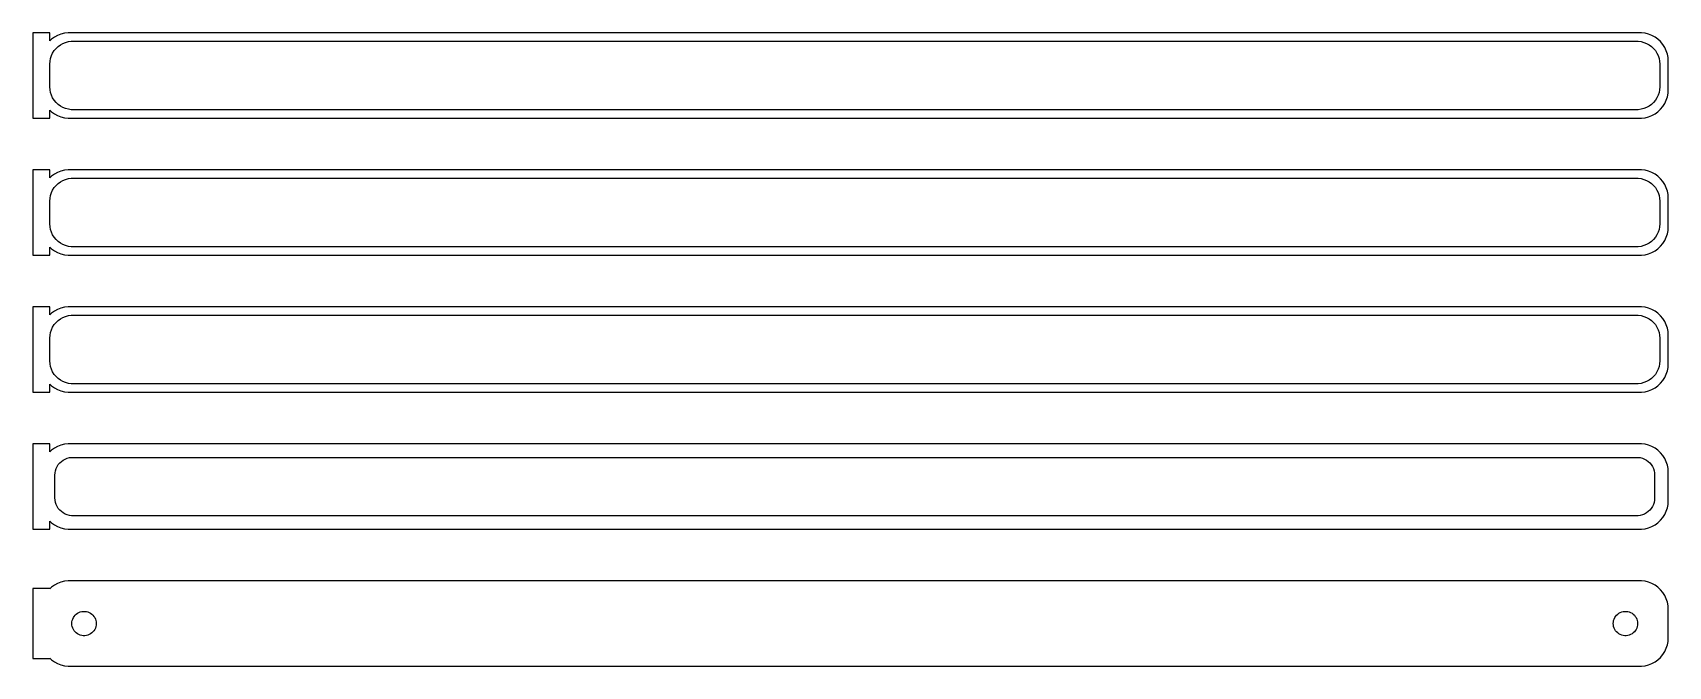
# Model space of a CAD drawing. Header units: metres. Extents: x -144 to 142, y 113 to 223.
import ezdxf

# ---------------------------------------------------------------- set-up
doc = ezdxf.new("R2010")
doc.units = ezdxf.units.M

msp = doc.modelspace()

# ---------------------------------------------------------------- linework, layer by layer
for p, q in [((-141, 223.49), (-144, 223.49)), ((-144, 223.49), (-144, 208.51)), ((-141, 222.059), (-141, 223.49)), ((-137.814, 223.49), (-138.437, 223.411)), ((137.814, 223.49), (-137.814, 223.49)), ((138.437, 223.411), (137.814, 223.49)), ((-140.687, 222.353), (-141, 222.059)), ((-140.179, 222.722), (-140.687, 222.353)), ((-140.236, 220.351), (-139.916, 220.738)), ((-139.629, 223.024), (-140.179, 222.722)), ((-139.916, 220.738), (-139.55, 221.082)), ((-139.045, 223.255), (-139.629, 223.024)), ((-139.55, 221.082), (-139.143, 221.377)), ((-139.143, 221.377), (-138.703, 221.619)), ((-138.437, 223.411), (-139.045, 223.255)), ((-138.703, 221.619), (-138.236, 221.804)), ((-138.236, 221.804), (-137.75, 221.929)), ((-137.75, 221.929), (-137.251, 221.992)), ((-137.251, 221.992), (137.251, 221.992)), ((137.251, 221.992), (137.75, 221.929)), ((137.75, 221.929), (138.236, 221.804)), ((138.236, 221.804), (138.703, 221.619)), ((139.045, 223.255), (138.437, 223.411)), ((138.703, 221.619), (139.143, 221.377)), ((139.629, 223.024), (139.045, 223.255)), ((139.143, 221.377), (139.55, 221.082)), ((139.55, 221.082), (139.916, 220.738)), ((140.179, 222.722), (139.629, 223.024)), ((139.916, 220.738), (140.236, 220.351)), ((140.687, 222.353), (140.179, 222.722)), ((141.145, 221.923), (140.687, 222.353)), ((141.545, 221.439), (141.145, 221.923)), ((141.882, 220.909), (141.545, 221.439)), ((142.149, 220.341), (141.882, 220.909)), ((-141, 218), (-140.968, 218.501)), ((-141, 214), (-141, 218)), ((-140.968, 218.501), (-140.874, 218.995)), ((-140.874, 218.995), (-140.719, 219.472)), ((-140.719, 219.472), (-140.505, 219.927)), ((-140.505, 219.927), (-140.236, 220.351)), ((140.236, 220.351), (140.505, 219.927)), ((140.505, 219.927), (140.719, 219.472)), ((140.719, 219.472), (140.874, 218.995)), ((140.874, 218.995), (140.968, 218.501)), ((140.968, 218.501), (141, 218)), ((141, 218), (141, 214)), ((142.343, 219.743), (142.149, 220.341)), ((142.461, 219.127), (142.343, 219.743)), ((142.5, 218.5), (142.461, 219.127)), ((142.5, 213.5), (142.5, 218.5)), ((-140.968, 213.499), (-141, 214)), ((-140.874, 213.005), (-140.968, 213.499)), ((-140.719, 212.528), (-140.874, 213.005)), ((-140.505, 212.073), (-140.719, 212.528)), ((-140.236, 211.649), (-140.505, 212.073)), ((140.505, 212.073), (140.236, 211.649)), ((140.719, 212.528), (140.505, 212.073)), ((140.874, 213.005), (140.719, 212.528)), ((140.968, 213.499), (140.874, 213.005)), ((141, 214), (140.968, 213.499)), ((142.149, 211.659), (142.343, 212.257)), ((142.343, 212.257), (142.461, 212.873)), ((142.461, 212.873), (142.5, 213.5)), ((-141, 209.941), (-140.687, 209.647)), ((-141, 208.51), (-141, 209.941)), ((-140.687, 209.647), (-140.179, 209.278)), ((-139.916, 211.262), (-140.236, 211.649)), ((-140.179, 209.278), (-139.629, 208.976)), ((-139.55, 210.918), (-139.916, 211.262)), ((-139.143, 210.623), (-139.55, 210.918)), ((-138.703, 210.381), (-139.143, 210.623)), ((-138.236, 210.196), (-138.703, 210.381)), ((-137.75, 210.071), (-138.236, 210.196)), ((-137.251, 210.008), (-137.75, 210.071)), ((137.251, 210.008), (-137.251, 210.008)), ((137.75, 210.071), (137.251, 210.008)), ((138.236, 210.196), (137.75, 210.071)), ((138.703, 210.381), (138.236, 210.196)), ((139.143, 210.623), (138.703, 210.381)), ((139.55, 210.918), (139.143, 210.623)), ((139.916, 211.262), (139.55, 210.918)), ((139.629, 208.976), (140.179, 209.278)), ((140.236, 211.649), (139.916, 211.262)), ((140.179, 209.278), (140.687, 209.647)), ((140.687, 209.647), (141.145, 210.077)), ((141.145, 210.077), (141.545, 210.561)), ((141.545, 210.561), (141.882, 211.091)), ((141.882, 211.091), (142.149, 211.659)), ((-144, 208.51), (-141, 208.51)), ((-139.629, 208.976), (-139.045, 208.745)), ((-139.045, 208.745), (-138.437, 208.589)), ((-138.437, 208.589), (-137.814, 208.51)), ((-137.814, 208.51), (137.814, 208.51)), ((137.814, 208.51), (138.437, 208.589)), ((138.437, 208.589), (139.045, 208.745)), ((139.045, 208.745), (139.629, 208.976)), ((-141, 199.49), (-144, 199.49)), ((-144, 199.49), (-144, 184.51)), ((-141, 198.059), (-141, 199.49)), ((-140.687, 198.353), (-141, 198.059)), ((-140.179, 198.722), (-140.687, 198.353)), ((-139.629, 199.024), (-140.179, 198.722)), ((-139.045, 199.255), (-139.629, 199.024)), ((-138.437, 199.411), (-139.045, 199.255)), ((-138.703, 197.619), (-138.236, 197.804)), ((-137.814, 199.49), (-138.437, 199.411)), ((-138.236, 197.804), (-137.75, 197.929)), ((137.814, 199.49), (-137.814, 199.49)), ((-137.75, 197.929), (-137.251, 197.992)), ((-137.251, 197.992), (137.251, 197.992)), ((137.251, 197.992), (137.75, 197.929)), ((137.75, 197.929), (138.236, 197.804)), ((138.437, 199.411), (137.814, 199.49)), ((138.236, 197.804), (138.703, 197.619)), ((139.045, 199.255), (138.437, 199.411)), ((139.629, 199.024), (139.045, 199.255)), ((140.179, 198.722), (139.629, 199.024)), ((140.687, 198.353), (140.179, 198.722)), ((141.145, 197.923), (140.687, 198.353)), ((141.545, 197.439), (141.145, 197.923)), ((-140.968, 194.501), (-140.874, 194.995)), ((-140.874, 194.995), (-140.719, 195.472)), ((-140.719, 195.472), (-140.505, 195.927)), ((-140.505, 195.927), (-140.236, 196.351)), ((-140.236, 196.351), (-139.916, 196.738)), ((-139.916, 196.738), (-139.55, 197.082)), ((-139.55, 197.082), (-139.143, 197.377)), ((-139.143, 197.377), (-138.703, 197.619)), ((138.703, 197.619), (139.143, 197.377)), ((139.143, 197.377), (139.55, 197.082)), ((139.55, 197.082), (139.916, 196.738)), ((139.916, 196.738), (140.236, 196.351)), ((140.236, 196.351), (140.505, 195.927)), ((140.505, 195.927), (140.719, 195.472)), ((140.719, 195.472), (140.874, 194.995)), ((140.874, 194.995), (140.968, 194.501)), ((141.882, 196.909), (141.545, 197.439)), ((142.149, 196.341), (141.882, 196.909)), ((142.343, 195.743), (142.149, 196.341)), ((142.461, 195.127), (142.343, 195.743)), ((142.5, 194.5), (142.461, 195.127)), ((-141, 194), (-140.968, 194.501)), ((-141, 190), (-141, 194)), ((140.968, 194.501), (141, 194)), ((141, 194), (141, 190)), ((142.5, 189.5), (142.5, 194.5)), ((-140.968, 189.499), (-141, 190)), ((-140.874, 189.005), (-140.968, 189.499)), ((140.968, 189.499), (140.874, 189.005)), ((141, 190), (140.968, 189.499)), ((142.461, 188.873), (142.5, 189.5)), ((-140.719, 188.528), (-140.874, 189.005)), ((-140.505, 188.073), (-140.719, 188.528)), ((-140.236, 187.649), (-140.505, 188.073)), ((-139.916, 187.262), (-140.236, 187.649)), ((-139.55, 186.918), (-139.916, 187.262)), ((-139.143, 186.623), (-139.55, 186.918)), ((-138.703, 186.381), (-139.143, 186.623)), ((-138.236, 186.196), (-138.703, 186.381)), ((138.703, 186.381), (138.236, 186.196)), ((139.143, 186.623), (138.703, 186.381)), ((139.55, 186.918), (139.143, 186.623)), ((139.916, 187.262), (139.55, 186.918)), ((140.236, 187.649), (139.916, 187.262)), ((140.505, 188.073), (140.236, 187.649)), ((140.719, 188.528), (140.505, 188.073)), ((140.874, 189.005), (140.719, 188.528)), ((141.145, 186.077), (141.545, 186.561)), ((141.545, 186.561), (141.882, 187.091)), ((141.882, 187.091), (142.149, 187.659)), ((142.149, 187.659), (142.343, 188.257)), ((142.343, 188.257), (142.461, 188.873)), ((-144, 184.51), (-141, 184.51)), ((-141, 185.941), (-140.687, 185.647)), ((-141, 184.51), (-141, 185.941)), ((-140.687, 185.647), (-140.179, 185.278)), ((-140.179, 185.278), (-139.629, 184.976)), ((-139.629, 184.976), (-139.045, 184.745)), ((-139.045, 184.745), (-138.437, 184.589)), ((-138.437, 184.589), (-137.814, 184.51)), ((-137.75, 186.071), (-138.236, 186.196)), ((-137.814, 184.51), (137.814, 184.51)), ((-137.251, 186.008), (-137.75, 186.071)), ((137.251, 186.008), (-137.251, 186.008)), ((137.75, 186.071), (137.251, 186.008)), ((138.236, 186.196), (137.75, 186.071)), ((137.814, 184.51), (138.437, 184.589)), ((138.437, 184.589), (139.045, 184.745)), ((139.045, 184.745), (139.629, 184.976)), ((139.629, 184.976), (140.179, 185.278)), ((140.179, 185.278), (140.687, 185.647)), ((140.687, 185.647), (141.145, 186.077)), ((-141, 175.49), (-144, 175.49)), ((-144, 175.49), (-144, 160.51)), ((-141, 174.059), (-141, 175.49)), ((-139.629, 175.024), (-140.179, 174.722)), ((-139.045, 175.255), (-139.629, 175.024)), ((-138.437, 175.411), (-139.045, 175.255)), ((-137.814, 175.49), (-138.437, 175.411)), ((137.814, 175.49), (-137.814, 175.49)), ((138.437, 175.411), (137.814, 175.49)), ((139.045, 175.255), (138.437, 175.411)), ((139.629, 175.024), (139.045, 175.255)), ((140.179, 174.722), (139.629, 175.024)), ((-140.687, 174.353), (-141, 174.059)), ((-140.719, 171.472), (-140.505, 171.927)), ((-140.179, 174.722), (-140.687, 174.353)), ((-140.505, 171.927), (-140.236, 172.351)), ((-140.236, 172.351), (-139.916, 172.738)), ((-139.916, 172.738), (-139.55, 173.082)), ((-139.55, 173.082), (-139.143, 173.377)), ((-139.143, 173.377), (-138.703, 173.619)), ((-138.703, 173.619), (-138.236, 173.804)), ((-138.236, 173.804), (-137.75, 173.929)), ((-137.75, 173.929), (-137.251, 173.992)), ((-137.251, 173.992), (137.251, 173.992)), ((137.251, 173.992), (137.75, 173.929)), ((137.75, 173.929), (138.236, 173.804)), ((138.236, 173.804), (138.703, 173.619)), ((138.703, 173.619), (139.143, 173.377)), ((139.143, 173.377), (139.55, 173.082)), ((139.55, 173.082), (139.916, 172.738)), ((139.916, 172.738), (140.236, 172.351)), ((140.687, 174.353), (140.179, 174.722)), ((140.236, 172.351), (140.505, 171.927)), ((140.505, 171.927), (140.719, 171.472)), ((141.145, 173.923), (140.687, 174.353)), ((141.545, 173.439), (141.145, 173.923)), ((141.882, 172.909), (141.545, 173.439)), ((142.149, 172.341), (141.882, 172.909)), ((142.343, 171.743), (142.149, 172.341)), ((-141, 170), (-140.968, 170.501)), ((-141, 166), (-141, 170)), ((-140.968, 170.501), (-140.874, 170.995)), ((-140.874, 170.995), (-140.719, 171.472)), ((140.719, 171.472), (140.874, 170.995)), ((140.874, 170.995), (140.968, 170.501)), ((140.968, 170.501), (141, 170)), ((141, 170), (141, 166)), ((142.461, 171.127), (142.343, 171.743)), ((142.5, 170.5), (142.461, 171.127)), ((142.5, 165.5), (142.5, 170.5)), ((-140.968, 165.499), (-141, 166)), ((-140.874, 165.005), (-140.968, 165.499)), ((-140.719, 164.528), (-140.874, 165.005)), ((-140.505, 164.073), (-140.719, 164.528)), ((-140.236, 163.649), (-140.505, 164.073)), ((-139.916, 163.262), (-140.236, 163.649)), ((140.236, 163.649), (139.916, 163.262)), ((140.505, 164.073), (140.236, 163.649)), ((140.719, 164.528), (140.505, 164.073)), ((140.874, 165.005), (140.719, 164.528)), ((140.968, 165.499), (140.874, 165.005)), ((141, 166), (140.968, 165.499)), ((141.882, 163.091), (142.149, 163.659)), ((142.149, 163.659), (142.343, 164.257)), ((142.343, 164.257), (142.461, 164.873)), ((142.461, 164.873), (142.5, 165.5)), ((-144, 160.51), (-141, 160.51)), ((-141, 161.941), (-140.687, 161.647)), ((-141, 160.51), (-141, 161.941)), ((-140.687, 161.647), (-140.179, 161.278)), ((-140.179, 161.278), (-139.629, 160.976)), ((-139.55, 162.918), (-139.916, 163.262)), ((-139.629, 160.976), (-139.045, 160.745)), ((-139.143, 162.623), (-139.55, 162.918)), ((-138.703, 162.381), (-139.143, 162.623)), ((-139.045, 160.745), (-138.437, 160.589)), ((-138.236, 162.196), (-138.703, 162.381)), ((-138.437, 160.589), (-137.814, 160.51)), ((-137.75, 162.071), (-138.236, 162.196)), ((-137.814, 160.51), (137.814, 160.51)), ((-137.251, 162.008), (-137.75, 162.071)), ((137.251, 162.008), (-137.251, 162.008)), ((137.75, 162.071), (137.251, 162.008)), ((138.236, 162.196), (137.75, 162.071)), ((137.814, 160.51), (138.437, 160.589)), ((138.703, 162.381), (138.236, 162.196)), ((138.437, 160.589), (139.045, 160.745)), ((139.143, 162.623), (138.703, 162.381)), ((139.045, 160.745), (139.629, 160.976)), ((139.55, 162.918), (139.143, 162.623)), ((139.916, 163.262), (139.55, 162.918)), ((139.629, 160.976), (140.179, 161.278)), ((140.179, 161.278), (140.687, 161.647)), ((140.687, 161.647), (141.145, 162.077)), ((141.145, 162.077), (141.545, 162.561)), ((141.545, 162.561), (141.882, 163.091)), ((-141, 151.479), (-144, 151.479)), ((-144, 151.479), (-144, 136.521)), ((-141, 150.059), (-141, 151.479)), ((-140.687, 150.353), (-141, 150.059)), ((-140.179, 150.722), (-140.687, 150.353)), ((-139.629, 151.024), (-140.179, 150.722)), ((-139.045, 151.255), (-139.629, 151.024)), ((-138.437, 151.411), (-139.045, 151.255)), ((-137.814, 151.49), (-138.437, 151.411)), ((-137.962, 148.961), (-137.583, 149.058)), ((137.814, 151.49), (-137.814, 151.49)), ((-137.583, 149.058), (-137.195, 149.107)), ((-137.195, 149.107), (137.195, 149.107)), ((137.195, 149.107), (137.583, 149.058)), ((137.583, 149.058), (137.962, 148.961)), ((138.437, 151.411), (137.814, 151.49)), ((139.045, 151.255), (138.437, 151.411)), ((139.629, 151.024), (139.045, 151.255)), ((140.179, 150.722), (139.629, 151.024)), ((140.687, 150.353), (140.179, 150.722)), ((141.145, 149.923), (140.687, 150.353)), ((141.545, 149.439), (141.145, 149.923)), ((141.882, 148.909), (141.545, 149.439)), ((-140.113, 146), (-140.088, 146.39)), ((-140.088, 146.39), (-140.015, 146.774)), ((-140.015, 146.774), (-139.894, 147.146)), ((-139.894, 147.146), (-139.728, 147.5)), ((-139.728, 147.5), (-139.518, 147.83)), ((-139.518, 147.83), (-139.269, 148.131)), ((-139.269, 148.131), (-138.984, 148.399)), ((-138.984, 148.399), (-138.668, 148.628)), ((-138.668, 148.628), (-138.325, 148.817)), ((-138.325, 148.817), (-137.962, 148.961)), ((137.962, 148.961), (138.325, 148.817)), ((138.325, 148.817), (138.668, 148.628)), ((138.668, 148.628), (138.984, 148.399)), ((138.984, 148.399), (139.269, 148.131)), ((139.269, 148.131), (139.518, 147.83)), ((139.518, 147.83), (139.728, 147.5)), ((139.728, 147.5), (139.894, 147.146)), ((139.894, 147.146), (140.015, 146.774)), ((140.015, 146.774), (140.088, 146.39)), ((140.088, 146.39), (140.113, 146)), ((142.149, 148.341), (141.882, 148.909)), ((142.343, 147.743), (142.149, 148.341)), ((142.461, 147.127), (142.343, 147.743)), ((142.5, 146.5), (142.461, 147.127)), ((142.5, 141.5), (142.5, 146.5)), ((-140.113, 142), (-140.113, 146)), ((140.113, 146), (140.113, 142)), ((-140.088, 141.61), (-140.113, 142)), ((-140.015, 141.226), (-140.088, 141.61)), ((-139.894, 140.854), (-140.015, 141.226)), ((-139.728, 140.5), (-139.894, 140.854)), ((-139.518, 140.17), (-139.728, 140.5)), ((139.728, 140.5), (139.518, 140.17)), ((139.894, 140.854), (139.728, 140.5)), ((140.015, 141.226), (139.894, 140.854)), ((140.088, 141.61), (140.015, 141.226)), ((140.113, 142), (140.088, 141.61)), ((142.343, 140.257), (142.461, 140.873)), ((142.461, 140.873), (142.5, 141.5)), ((-141, 136.521), (-141, 137.941)), ((-141, 137.941), (-140.687, 137.647)), ((-140.687, 137.647), (-140.179, 137.278)), ((-139.269, 139.869), (-139.518, 140.17)), ((-138.984, 139.601), (-139.269, 139.869)), ((-138.668, 139.372), (-138.984, 139.601)), ((-138.325, 139.183), (-138.668, 139.372)), ((-137.962, 139.039), (-138.325, 139.183)), ((-137.583, 138.942), (-137.962, 139.039)), ((-137.195, 138.893), (-137.583, 138.942)), ((137.195, 138.893), (-137.195, 138.893)), ((137.583, 138.942), (137.195, 138.893)), ((137.962, 139.039), (137.583, 138.942)), ((138.325, 139.183), (137.962, 139.039)), ((138.668, 139.372), (138.325, 139.183)), ((138.984, 139.601), (138.668, 139.372)), ((139.269, 139.869), (138.984, 139.601)), ((139.518, 140.17), (139.269, 139.869)), ((140.179, 137.278), (140.687, 137.647)), ((140.687, 137.647), (141.145, 138.077)), ((141.145, 138.077), (141.545, 138.561)), ((141.545, 138.561), (141.882, 139.091)), ((141.882, 139.091), (142.149, 139.659)), ((142.149, 139.659), (142.343, 140.257)), ((-144, 136.521), (-141, 136.521)), ((-140.179, 137.278), (-139.629, 136.976)), ((-139.629, 136.976), (-139.045, 136.745)), ((-139.045, 136.745), (-138.437, 136.589)), ((-138.437, 136.589), (-137.814, 136.51)), ((-137.814, 136.51), (137.814, 136.51)), ((137.814, 136.51), (138.437, 136.589)), ((138.437, 136.589), (139.045, 136.745)), ((139.045, 136.745), (139.629, 136.976)), ((139.629, 136.976), (140.179, 137.278)), ((-141, 126.153), (-144, 126.153)), ((-144, 126.153), (-144, 113.847)), ((-140.687, 126.353), (-141, 126.059)), ((-141, 126.059), (-141, 126.153)), ((-140.179, 126.722), (-140.687, 126.353)), ((-139.629, 127.024), (-140.179, 126.722)), ((-139.045, 127.255), (-139.629, 127.024)), ((-138.437, 127.411), (-139.045, 127.255)), ((-137.814, 127.49), (-138.437, 127.411)), ((137.814, 127.49), (-137.814, 127.49)), ((138.437, 127.411), (137.814, 127.49)), ((139.045, 127.255), (138.437, 127.411)), ((139.629, 127.024), (139.045, 127.255)), ((140.179, 126.722), (139.629, 127.024)), ((140.687, 126.353), (140.179, 126.722)), ((141.145, 125.923), (140.687, 126.353)), ((141.545, 125.439), (141.145, 125.923)), ((141.882, 124.909), (141.545, 125.439)), ((142.149, 124.341), (141.882, 124.909)), ((142.343, 123.743), (142.149, 124.341)), ((142.461, 123.127), (142.343, 123.743)), ((-137.118, 120.268), (-137.068, 120.531)), ((-137.068, 120.531), (-136.985, 120.786)), ((-136.985, 120.786), (-136.871, 121.029)), ((-136.871, 121.029), (-136.727, 121.255)), ((-136.727, 121.255), (-136.557, 121.462)), ((-136.557, 121.462), (-136.361, 121.645)), ((-136.361, 121.645), (-136.144, 121.803)), ((-136.144, 121.803), (-135.909, 121.932)), ((-135.909, 121.932), (-135.66, 122.031)), ((-135.66, 122.031), (-135.4, 122.097)), ((-135.4, 122.097), (-135.134, 122.131)), ((-135.134, 122.131), (-134.866, 122.131)), ((-134.866, 122.131), (-134.6, 122.097)), ((-134.6, 122.097), (-134.34, 122.031)), ((-134.34, 122.031), (-134.091, 121.932)), ((-134.091, 121.932), (-133.856, 121.803)), ((-133.856, 121.803), (-133.639, 121.645)), ((-133.639, 121.645), (-133.443, 121.462)), ((-133.443, 121.462), (-133.273, 121.255)), ((-133.273, 121.255), (-133.129, 121.029)), ((-133.129, 121.029), (-133.015, 120.786)), ((-133.015, 120.786), (-132.932, 120.531)), ((-132.932, 120.531), (-132.882, 120.268)), ((132.882, 120.268), (132.932, 120.531)), ((132.932, 120.531), (133.015, 120.786)), ((133.015, 120.786), (133.129, 121.029)), ((133.129, 121.029), (133.273, 121.255)), ((133.273, 121.255), (133.443, 121.462)), ((133.443, 121.462), (133.639, 121.645)), ((133.639, 121.645), (133.856, 121.803)), ((133.856, 121.803), (134.091, 121.932)), ((134.091, 121.932), (134.34, 122.031)), ((134.34, 122.031), (134.6, 122.097)), ((134.6, 122.097), (134.866, 122.131)), ((134.866, 122.131), (135.134, 122.131)), ((135.134, 122.131), (135.4, 122.097)), ((135.4, 122.097), (135.66, 122.031)), ((135.66, 122.031), (135.909, 121.932)), ((135.909, 121.932), (136.144, 121.803)), ((136.144, 121.803), (136.361, 121.645)), ((136.361, 121.645), (136.557, 121.462)), ((136.557, 121.462), (136.727, 121.255)), ((136.727, 121.255), (136.871, 121.029)), ((136.871, 121.029), (136.985, 120.786)), ((136.985, 120.786), (137.068, 120.531)), ((137.068, 120.531), (137.118, 120.268)), ((142.5, 122.5), (142.461, 123.127)), ((142.5, 117.5), (142.5, 122.5)), ((-137.135, 120), (-137.118, 120.268)), ((-137.118, 119.732), (-137.135, 120)), ((-137.068, 119.469), (-137.118, 119.732)), ((-136.985, 119.214), (-137.068, 119.469)), ((-136.871, 118.971), (-136.985, 119.214)), ((-136.727, 118.745), (-136.871, 118.971)), ((-136.557, 118.538), (-136.727, 118.745)), ((-136.361, 118.355), (-136.557, 118.538)), ((-136.144, 118.197), (-136.361, 118.355)), ((-135.909, 118.068), (-136.144, 118.197)), ((-135.66, 117.969), (-135.909, 118.068)), ((-135.4, 117.903), (-135.66, 117.969)), ((-135.134, 117.869), (-135.4, 117.903)), ((-134.866, 117.869), (-135.134, 117.869)), ((-134.6, 117.903), (-134.866, 117.869)), ((-134.34, 117.969), (-134.6, 117.903)), ((-134.091, 118.068), (-134.34, 117.969)), ((-133.856, 118.197), (-134.091, 118.068)), ((-133.639, 118.355), (-133.856, 118.197)), ((-133.443, 118.538), (-133.639, 118.355)), ((-133.273, 118.745), (-133.443, 118.538)), ((-133.129, 118.971), (-133.273, 118.745)), ((-133.015, 119.214), (-133.129, 118.971)), ((-132.932, 119.469), (-133.015, 119.214)), ((-132.882, 119.732), (-132.932, 119.469)), ((-132.882, 120.268), (-132.865, 120)), ((-132.865, 120), (-132.882, 119.732)), ((132.865, 120), (132.882, 120.268)), ((132.882, 119.732), (132.865, 120)), ((132.932, 119.469), (132.882, 119.732)), ((133.015, 119.214), (132.932, 119.469)), ((133.129, 118.971), (133.015, 119.214)), ((133.273, 118.745), (133.129, 118.971)), ((133.443, 118.538), (133.273, 118.745)), ((133.639, 118.355), (133.443, 118.538)), ((133.856, 118.197), (133.639, 118.355)), ((134.091, 118.068), (133.856, 118.197)), ((134.34, 117.969), (134.091, 118.068)), ((134.6, 117.903), (134.34, 117.969)), ((134.866, 117.869), (134.6, 117.903)), ((135.134, 117.869), (134.866, 117.869)), ((135.4, 117.903), (135.134, 117.869)), ((135.66, 117.969), (135.4, 117.903)), ((135.909, 118.068), (135.66, 117.969)), ((136.144, 118.197), (135.909, 118.068)), ((136.361, 118.355), (136.144, 118.197)), ((136.557, 118.538), (136.361, 118.355)), ((136.727, 118.745), (136.557, 118.538)), ((136.871, 118.971), (136.727, 118.745)), ((136.985, 119.214), (136.871, 118.971)), ((137.068, 119.469), (136.985, 119.214)), ((137.118, 119.732), (137.068, 119.469)), ((137.118, 120.268), (137.135, 120)), ((137.135, 120), (137.118, 119.732)), ((142.461, 116.873), (142.5, 117.5)), ((141.545, 114.561), (141.882, 115.091)), ((141.882, 115.091), (142.149, 115.659)), ((142.149, 115.659), (142.343, 116.257)), ((142.343, 116.257), (142.461, 116.873)), ((-144, 113.847), (-141, 113.847)), ((-141, 113.847), (-141, 113.941)), ((-141, 113.941), (-140.687, 113.647)), ((-140.687, 113.647), (-140.179, 113.278)), ((-140.179, 113.278), (-139.629, 112.976)), ((-139.629, 112.976), (-139.045, 112.745)), ((-139.045, 112.745), (-138.437, 112.589)), ((-138.437, 112.589), (-137.814, 112.51)), ((-137.814, 112.51), (137.814, 112.51)), ((137.814, 112.51), (138.437, 112.589)), ((138.437, 112.589), (139.045, 112.745)), ((139.045, 112.745), (139.629, 112.976)), ((139.629, 112.976), (140.179, 113.278)), ((140.179, 113.278), (140.687, 113.647)), ((140.687, 113.647), (141.145, 114.077)), ((141.145, 114.077), (141.545, 114.561))]:
    msp.add_line(p, q)

doc.saveas('drawing.dxf')
